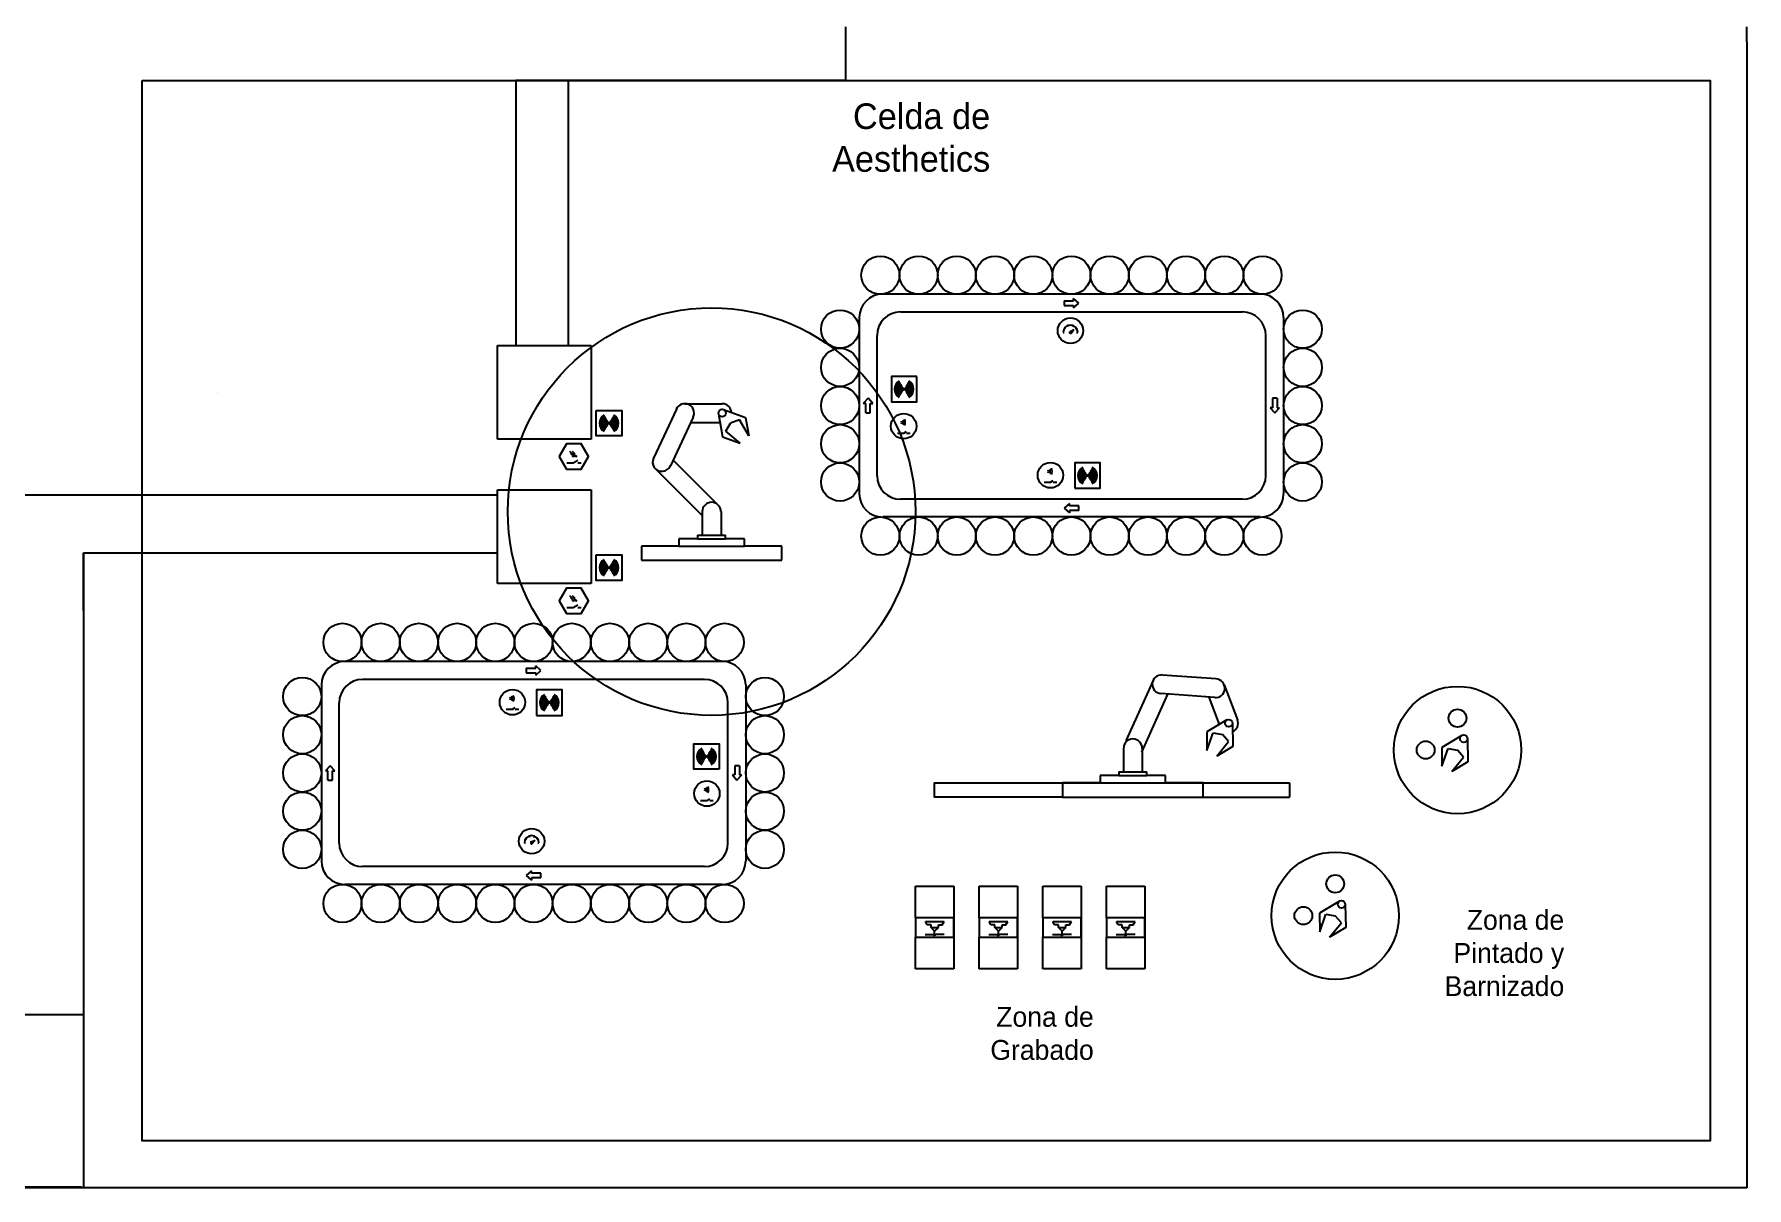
# Model space of a CAD drawing. Header units: millimetres. Extents: x -31479 to 30233, y -6776 to 15198.
# Drawn here: x 16788 to 30233, y -4636 to 4423 of the extents above; entities that cross this region are included whole.
import ezdxf

# ---------------------------------------------------------------- set-up
doc = ezdxf.new("R2010")
doc.units = ezdxf.units.MM
doc.header["$LTSCALE"] = 0.4
for name, color, linetype in [('01 Contornos vistos 0.35', 150, 'Continuous'), ('Almacenaje', 80, 'Continuous'), ('Celdas', 200, 'Continuous'), ('Maquina', 82, 'Continuous'), ('Robots', 80, 'Continuous'), ('Sensores', 211, 'Continuous'), ('Texto2', 7, 'Continuous')]:
    doc.layers.add(name, color=color, linetype=linetype)

msp = doc.modelspace()

# ---------------------------------------------------------------- linework, layer by layer
at = {"layer": '01 Contornos vistos 0.35'}
for p, q in [((23158, 4482), (23158, 4061)), ((30233, 4364), (30233, 4482)), ((30233, 4364), (30233, -4636)), ((20793, 4061), (20570, 4061)), ((20570, 4061), (20570, 1978)), ((23158, 4061), (20793, 4061)), ((20793, 4061), (20980, 4061)), ((20980, 4061), (20980, 1978)), ((18227, 1611), (18227, 1611)), ((20426, 803), (16309, 803)), ((17175, -103), (17175, 350)), ((17175, 350), (17175, -4636)), ((17175, -103), (17175, 350)), ((17175, 350), (20426, 350)), ((17175, -1917), (17175, -3277)), ((17175, -3277), (14222, -3277)), ((7619, -4628), (16860, -4628)), ((30233, -4636), (7619, -4636)), ((16860, -4628), (17158, -4628))]:
    msp.add_line(p, q, dxfattribs=at)
at = {"layer": '01 Contornos vistos 0.35', "color": 6}
for p, q in [((24866, 2082), (24874, 2082)), ((24884, 2108), (24876, 2114)), ((24910, 2127), (24907, 2137)), ((24921, 2089), (24950, 2104)), ((24923, 2082), (24923, 2082)), ((24928, 2076), (24950, 2104)), ((24933, 2082), (24932, 2082)), ((24941, 2125), (24945, 2134)), ((24963, 2107), (24971, 2113)), ((24971, 2082), (24980, 2082)), ((23564, 1291), (23614, 1291)), ((23614, 1291), (23635, 1303)), ((23635, 1291), (23664, 1291)), ((20997, 1134), (21011, 1129)), ((21017, 1134), (21031, 1129)), ((24716, 905), (24766, 905)), ((24766, 905), (24788, 918)), ((24788, 905), (24816, 905)), ((20998, 0), (21012, -5)), ((21018, 0), (21032, -5)), ((20492, -877), (20542, -877)), ((20542, -877), (20563, -865)), ((20563, -877), (20592, -877)), ((22019, -1594), (22069, -1594)), ((22069, -1594), (22091, -1581)), ((22091, -1594), (22119, -1594)), ((20680, -1882), (20678, -1872)), ((20712, -1884), (20715, -1875)), ((20636, -1927), (20644, -1927)), ((20654, -1900), (20646, -1895)), ((20691, -1920), (20720, -1905)), ((20693, -1927), (20693, -1927)), ((20698, -1933), (20720, -1905)), ((20703, -1927), (20702, -1927)), ((20733, -1901), (20741, -1896)), ((20741, -1927), (20750, -1927))]:
    msp.add_line(p, q, dxfattribs=at)
at = {"layer": '01 Contornos vistos 0.35', "color": 2}
for p, q in [((23707, -2517), (23707, -2267)), ((23707, -2267), (24007, -2267)), ((24007, -2267), (24007, -2917)), ((24207, -2517), (24207, -2267)), ((24207, -2267), (24507, -2267)), ((24507, -2267), (24507, -2917)), ((24707, -2517), (24707, -2267)), ((24707, -2267), (25007, -2267)), ((25007, -2267), (25007, -2917)), ((25207, -2517), (25207, -2267)), ((25207, -2267), (25507, -2267)), ((25507, -2267), (25507, -2917)), ((23799, -2572), (23784, -2546)), ((23784, -2546), (23931, -2546)), ((23916, -2572), (23931, -2546)), ((24299, -2572), (24284, -2546)), ((24284, -2546), (24431, -2546)), ((24416, -2572), (24431, -2546)), ((24799, -2572), (24784, -2546)), ((24784, -2546), (24931, -2546)), ((24916, -2572), (24931, -2546)), ((25299, -2572), (25284, -2546)), ((25284, -2546), (25431, -2546)), ((25416, -2572), (25431, -2546)), ((23707, -2917), (23707, -2667)), ((23782, -2648), (23847, -2648)), ((23829, -2572), (23799, -2572)), ((23829, -2592), (23829, -2572)), ((23857, -2620), (23829, -2592)), ((23829, -2592), (23886, -2592)), ((23847, -2648), (23847, -2653)), ((23847, -2653), (23857, -2653)), ((23857, -2620), (23886, -2592)), ((23857, -2642), (23857, -2620)), ((23867, -2653), (23857, -2653)), ((23867, -2648), (23867, -2653)), ((23932, -2648), (23867, -2648)), ((23886, -2592), (23886, -2572)), ((23886, -2572), (23916, -2572)), ((24207, -2917), (24207, -2667)), ((24282, -2648), (24347, -2648)), ((24329, -2572), (24299, -2572)), ((24329, -2592), (24329, -2572)), ((24357, -2620), (24329, -2592)), ((24329, -2592), (24386, -2592)), ((24347, -2648), (24347, -2653)), ((24347, -2653), (24357, -2653)), ((24357, -2620), (24386, -2592)), ((24357, -2642), (24357, -2620)), ((24367, -2653), (24357, -2653)), ((24367, -2648), (24367, -2653)), ((24432, -2648), (24367, -2648)), ((24386, -2592), (24386, -2572)), ((24386, -2572), (24416, -2572)), ((24707, -2917), (24707, -2667)), ((24782, -2648), (24847, -2648)), ((24829, -2572), (24799, -2572)), ((24829, -2592), (24829, -2572)), ((24857, -2620), (24829, -2592)), ((24829, -2592), (24886, -2592)), ((24847, -2648), (24847, -2653)), ((24847, -2653), (24857, -2653)), ((24857, -2620), (24886, -2592)), ((24857, -2642), (24857, -2620)), ((24867, -2653), (24857, -2653)), ((24867, -2648), (24867, -2653)), ((24932, -2648), (24867, -2648)), ((24886, -2592), (24886, -2572)), ((24886, -2572), (24916, -2572)), ((25207, -2917), (25207, -2667)), ((25282, -2648), (25347, -2648)), ((25329, -2572), (25299, -2572)), ((25329, -2592), (25329, -2572)), ((25357, -2620), (25329, -2592)), ((25329, -2592), (25386, -2592)), ((25347, -2648), (25347, -2653)), ((25347, -2653), (25357, -2653)), ((25357, -2620), (25386, -2592)), ((25357, -2642), (25357, -2620)), ((25367, -2653), (25357, -2653)), ((25367, -2648), (25367, -2653)), ((25432, -2648), (25367, -2648)), ((25386, -2592), (25386, -2572)), ((25386, -2572), (25416, -2572)), ((24007, -2917), (23707, -2917)), ((24507, -2917), (24207, -2917)), ((25007, -2917), (24707, -2917)), ((25507, -2917), (25207, -2917))]:
    msp.add_line(p, q, dxfattribs=at)
at = {"layer": '01 Contornos vistos 0.35', "color": 6}
for points in [[(17635, 4061), (29945, 4061), (29945, -4268), (17635, -4268)], [(23717, 1736), (23517, 1736), (23517, 1536), (23717, 1536)], [(21200, 1468), (21400, 1468), (21400, 1268), (21200, 1268)], [(24957, 857), (25157, 857), (25157, 1057), (24957, 1057)], [(21200, 334), (21400, 334), (21400, 134), (21200, 134)], [(20732, -926), (20932, -926), (20932, -726), (20732, -726)], [(22166, -1349), (21966, -1349), (21966, -1149), (22166, -1149)]]:
    msp.add_lwpolyline(points, close=True, dxfattribs=at)
at = {"layer": '01 Contornos vistos 0.35', "color": 2}
for points in [[(23707, -2667), (24007, -2667), (24007, -2517), (23707, -2517)], [(24207, -2667), (24507, -2667), (24507, -2517), (24207, -2517)], [(24707, -2667), (25007, -2667), (25007, -2517), (24707, -2517)], [(25207, -2667), (25507, -2667), (25507, -2517), (25207, -2517)]]:
    msp.add_lwpolyline(points, close=True, dxfattribs=at)
at = {"layer": '01 Contornos vistos 0.35', "color": 85, "true_color": 0x58ba48}
for centre in [(23431, 2531), (23731, 2531), (24031, 2531), (24331, 2531), (24631, 2531), (24931, 2531), (25231, 2531), (25531, 2531), (25831, 2531), (26131, 2531), (26431, 2531), (23115, 2107), (26747, 2107), (23115, 1807), (26747, 1807), (23115, 1507), (26747, 1507), (23115, 1207), (26747, 1207), (23115, 907), (26747, 907), (23431, 482), (23731, 482), (24031, 482), (24331, 482), (24631, 482), (24931, 482), (25231, 482), (25531, 482), (25831, 482), (26131, 482), (26431, 482), (19208, -353), (19508, -353), (19808, -353), (20108, -353), (20408, -353), (20708, -353), (21008, -353), (21308, -353), (21608, -353), (21908, -353), (22208, -353), (18892, -778), (22524, -778), (18892, -1078), (22524, -1078), (18892, -1378), (22524, -1378), (18892, -1678), (22524, -1678), (18892, -1978), (22524, -1978), (19208, -2403), (19508, -2403), (19808, -2403), (20108, -2403), (20408, -2403), (20708, -2403), (21008, -2403), (21308, -2403), (21608, -2403), (21908, -2403), (22208, -2403)]:
    msp.add_circle(centre, 150, dxfattribs=at)
at = {"layer": '01 Contornos vistos 0.35', "color": 1}
for centre, radius in [((22106, 674), 1600), ((27962, -1198), 500), ((27002, -2499), 500)]:
    msp.add_circle(centre, radius, dxfattribs=at)
at = {"layer": '01 Contornos vistos 0.35', "color": 6}
for centre, radius in [((24923, 2095), 100), ((23617, 1636), 5), ((21300, 1368), 5), ((23614, 1345), 100), ((24766, 960), 100), ((25057, 957), 5), ((21300, 234), 5), ((20542, -823), 100), ((20832, -826), 5), ((22066, -1249), 5), ((22069, -1540), 100), ((20693, -1914), 100)]:
    msp.add_circle(centre, radius, dxfattribs=at)
at = {"layer": '01 Contornos vistos 0.35', "color": 2}
for centre, radius in [((27962, -948), 70), ((27712, -1198), 70), ((27002, -2249), 70), ((26752, -2499), 70), ((23857, -2646), 2), ((24357, -2646), 2), ((24857, -2646), 2), ((25357, -2646), 2)]:
    msp.add_circle(centre, radius, dxfattribs=at)
at = {"layer": '01 Contornos vistos 0.35', "color": 6}
for centre, radius, start, end in [((24923, 2082), 57.2, 0, 180), ((24923, 2082), 7.58, 101.8715, 312.7764), ((23617, 1636), 75, 120, 240), ((23617, 1636), 65, 120, 240), ((23617, 1636), 55, 120, 240), ((23617, 1636), 45, 120, 240), ((23617, 1636), 35, 120, 240), ((23617, 1636), 25, 120, 240), ((23617, 1636), 15, 120, 240), ((23617, 1636), 15, 300, 60), ((23617, 1636), 25, 300, 60), ((23617, 1636), 35, 300, 60), ((23617, 1636), 45, 300, 60), ((23617, 1636), 55, 300, 60), ((23617, 1636), 65, 300, 60), ((23617, 1636), 75, 300, 60), ((21300, 1368), 75, 120, 240), ((21300, 1368), 65, 120, 240), ((21300, 1368), 55, 120, 240), ((21300, 1368), 45, 120, 240), ((21300, 1368), 35, 120, 240), ((21300, 1368), 25, 120, 240), ((21300, 1368), 15, 120, 240), ((21300, 1368), 15, 300, 60), ((21300, 1368), 25, 300, 60), ((21300, 1368), 35, 300, 60), ((21300, 1368), 45, 300, 60), ((21300, 1368), 55, 300, 60), ((21300, 1368), 65, 300, 60), ((21300, 1368), 75, 300, 60), ((23578, 1375), 20.8, 330, 30), ((23578, 1375), 34.7, 330, 30), ((23578, 1375), 48.6, 330, 30), ((24731, 990), 20.8, 330, 30), ((24731, 990), 34.7, 330, 30), ((24731, 990), 48.6, 330, 30), ((25057, 957), 75, 120, 240), ((25057, 957), 65, 120, 240), ((25057, 957), 55, 120, 240), ((25057, 957), 45, 120, 240), ((25057, 957), 35, 120, 240), ((25057, 957), 25, 120, 240), ((25057, 957), 15, 120, 240), ((25057, 957), 15, 300, 60), ((25057, 957), 25, 300, 60), ((25057, 957), 35, 300, 60), ((25057, 957), 45, 300, 60), ((25057, 957), 55, 300, 60), ((25057, 957), 65, 300, 60), ((25057, 957), 75, 300, 60), ((21300, 234), 75, 120, 240), ((21300, 234), 65, 120, 240), ((21300, 234), 55, 120, 240), ((21300, 234), 45, 120, 240), ((21300, 234), 45, 300, 60), ((21300, 234), 55, 300, 60), ((21300, 234), 65, 300, 60), ((21300, 234), 75, 300, 60), ((21300, 234), 35, 120, 240), ((21300, 234), 25, 120, 240), ((21300, 234), 15, 120, 240), ((21300, 234), 15, 300, 60), ((21300, 234), 25, 300, 60), ((21300, 234), 35, 300, 60), ((20506, -793), 20.8, 330, 30), ((20506, -793), 34.7, 330, 30), ((20506, -793), 48.6, 330, 30), ((20832, -826), 75, 120, 240), ((20832, -826), 65, 120, 240), ((20832, -826), 55, 120, 240), ((20832, -826), 45, 120, 240), ((20832, -826), 35, 120, 240), ((20832, -826), 25, 120, 240), ((20832, -826), 25, 300, 60), ((20832, -826), 35, 300, 60), ((20832, -826), 45, 300, 60), ((20832, -826), 55, 300, 60), ((20832, -826), 65, 300, 60), ((20832, -826), 75, 300, 60), ((20832, -826), 15, 120, 240), ((20832, -826), 15, 300, 60), ((22066, -1249), 75, 120, 240), ((22066, -1249), 65, 120, 240), ((22066, -1249), 55, 120, 240), ((22066, -1249), 45, 120, 240), ((22066, -1249), 45, 300, 60), ((22066, -1249), 55, 300, 60), ((22066, -1249), 65, 300, 60), ((22066, -1249), 75, 300, 60), ((22066, -1249), 35, 120, 240), ((22066, -1249), 25, 120, 240), ((22066, -1249), 15, 120, 240), ((22066, -1249), 15, 300, 60), ((22066, -1249), 25, 300, 60), ((22066, -1249), 35, 300, 60), ((22034, -1509), 20.8, 330, 30), ((22034, -1509), 34.7, 330, 30), ((22034, -1509), 48.6, 330, 30), ((20693, -1927), 57.2, 0, 180), ((20693, -1927), 7.58, 101.8715, 312.7764)]:
    msp.add_arc(centre, radius, start, end, dxfattribs=at)
at = {"layer": 'Almacenaje'}
for p, q in [((20425, 1243), (20425, 1978)), ((20425, 1978), (21160, 1978)), ((21160, 1978), (21160, 1243)), ((21160, 1243), (20425, 1243)), ((20426, 109), (20426, 844)), ((20426, 844), (21160, 844)), ((21160, 844), (21160, 109)), ((21160, 109), (20426, 109))]:
    msp.add_line(p, q, dxfattribs=at)
at = {"layer": 'Maquina'}
for p, q in [((26413, 2381), (23449, 2381)), ((23265, 2198), (23265, 815)), ((26273, 2241), (23589, 2241)), ((26597, 2198), (26597, 815)), ((23405, 955), (23405, 2058)), ((26457, 955), (26457, 2058)), ((26273, 772), (23589, 772)), ((26413, 632), (23449, 632)), ((22190, -503), (19226, -503)), ((22050, -643), (19366, -643)), ((19042, -687), (19042, -2069)), ((22374, -687), (22374, -2069)), ((19182, -1929), (19182, -827)), ((22234, -1929), (22234, -827)), ((22050, -2113), (19366, -2113)), ((22190, -2253), (19226, -2253))]:
    msp.add_line(p, q, dxfattribs=at)
for centre, start, end in [((23449, 2198), 90, 180), ((26413, 2198), 0, 90), ((23589, 2058), 90, 180), ((26273, 2058), 0, 90), ((23589, 955), 180, 270), ((26273, 955), 270, 0), ((23449, 815), 180, 270), ((26413, 815), 270, 0), ((19226, -687), 90, 180), ((22190, -687), 0, 90), ((19366, -827), 90, 180), ((22050, -827), 0, 90), ((19366, -1929), 180, 270), ((22050, -1929), 270, 0), ((19226, -2069), 180, 270), ((22190, -2069), 270, 0)]:
    msp.add_arc(centre, 184, start, end, dxfattribs=at)
at = {"layer": 'Robots'}
for p, q in [((21895, 1521), (22189, 1521)), ((21829, 1479), (21650, 1095)), ((21962, 1417), (21783, 1033)), ((21942, 1374), (22172, 1374)), ((22160, 1443), (22192, 1262)), ((22199, 1475), (22372, 1412)), ((22218, 1306), (22254, 1370)), ((22324, 1395), (22254, 1370)), ((22397, 1268), (22324, 1395)), ((22372, 1412), (22397, 1268)), ((22192, 1262), (22330, 1211)), ((22330, 1211), (22218, 1306)), ((21805, 1079), (22158, 726)), ((21664, 1012), (22033, 644)), ((21783, 1033), (21783, 1033)), ((22033, 674), (22033, 490)), ((22158, 726), (22158, 726)), ((22158, 726), (22158, 726)), ((22158, 726), (22158, 726)), ((22180, 674), (22180, 490)), ((21996, 461), (21849, 461)), ((21849, 461), (21849, 402)), ((21996, 490), (22216, 490)), ((21996, 490), (21996, 461)), ((21996, 461), (22216, 461)), ((22216, 461), (22216, 490)), ((22363, 461), (22216, 461)), ((22363, 402), (22363, 461)), ((21849, 402), (21555, 402)), ((21555, 402), (21555, 292)), ((21555, 292), (22657, 292)), ((21849, 402), (22363, 402)), ((22657, 402), (22363, 402)), ((22657, 292), (22657, 402)), ((25572, -652), (25358, -1127)), ((26066, -639), (25644, -609)), ((25685, -759), (25480, -1215)), ((25633, -755), (25633, -755)), ((26056, -786), (25633, -755)), ((26009, -783), (26091, -998)), ((26130, -687), (26234, -961)), ((26151, -962), (25993, -1056)), ((25993, -1056), (25995, -1203)), ((25995, -1203), (26043, -1064)), ((26043, -1064), (26116, -1076)), ((26195, -987), (26198, -1171)), ((25340, -1185), (25340, -1369)), ((25465, -1133), (25465, -1133)), ((25465, -1133), (25465, -1133)), ((25465, -1133), (25465, -1133)), ((25487, -1185), (25487, -1369)), ((26072, -1246), (26164, -1132)), ((26198, -1171), (26072, -1246)), ((26164, -1132), (26116, -1076)), ((25156, -1457), (24862, -1457)), ((24862, -1457), (24862, -1567)), ((25303, -1398), (25156, -1398)), ((25156, -1398), (25156, -1457)), ((25156, -1457), (25670, -1457)), ((25303, -1369), (25523, -1369)), ((25303, -1369), (25303, -1398)), ((25303, -1398), (25523, -1398)), ((25523, -1398), (25523, -1369)), ((25670, -1398), (25523, -1398)), ((25670, -1457), (25670, -1398)), ((25964, -1457), (25670, -1457)), ((25964, -1567), (25964, -1457)), ((25964, -1457), (26642, -1457)), ((26642, -1457), (26642, -1567)), ((24862, -1567), (25964, -1567)), ((25964, -1567), (26642, -1567))]:
    msp.add_line(p, q, dxfattribs=at)
at = {"layer": 'Robots', "color": 2}
for p, q in [((27996, -1084), (27838, -1178)), ((27838, -1178), (27840, -1325)), ((27840, -1325), (27889, -1186)), ((27889, -1186), (27962, -1198)), ((28010, -1254), (27962, -1198)), ((28040, -1108), (28043, -1292)), ((27917, -1368), (28010, -1254)), ((28043, -1292), (27917, -1368)), ((27036, -2385), (26879, -2479)), ((27081, -2410), (27084, -2593)), ((26879, -2479), (26881, -2626)), ((26881, -2626), (26929, -2487)), ((26929, -2487), (27002, -2499)), ((27050, -2555), (27002, -2499)), ((26957, -2669), (27050, -2555)), ((27084, -2593), (26957, -2669))]:
    msp.add_line(p, q, dxfattribs=at)
at = {"layer": 'Robots'}
msp.add_lwpolyline([(24862, -1567), (23857, -1567), (23857, -1457), (25964, -1457)], dxfattribs=at)
for centre in [(22189, 1448), (26166, -987)]:
    msp.add_circle(centre, 29.4, dxfattribs=at)
at = {"layer": 'Robots', "color": 2}
for centre in [(28011, -1109), (27051, -2410)]:
    msp.add_circle(centre, 29.4, dxfattribs=at)
at = {"layer": 'Robots'}
for centre, start, end in [((21895, 1448), 335, 155), ((22189, 1448), 3.5784, 90), ((21716, 1064), 155, 335), ((22106, 674), 0, 180), ((25639, -682), 85.843, 265.843), ((26061, -713), 265.843, 85.843), ((26166, -987), 294.4214, 20.843), ((25413, -1185), 0, 180)]:
    msp.add_arc(centre, 73.5, start, end, dxfattribs=at)
at = {"layer": 'Sensores', "color": 6}
for p, q in [((20990, 1150), (21011, 1129)), ((20997, 1134), (21018, 1113)), ((21010, 1150), (21031, 1129)), ((21017, 1134), (21038, 1113)), ((21019, 1056), (21056, 1078)), ((20968, 1056), (21019, 1056)), ((21056, 1056), (21081, 1056)), ((20991, 16), (21012, -5)), ((21011, 16), (21032, -5)), ((20968, -78), (21019, -78)), ((20998, 0), (21019, -21)), ((21018, 0), (21039, -21)), ((21019, -78), (21056, -57)), ((21056, -78), (21082, -78))]:
    msp.add_line(p, q, dxfattribs=at)
for points in [[(20967, 1008), (21082, 1008), (21139, 1107), (21082, 1207), (20967, 1207), (20909, 1107)], [(21022, 1116), (21015, 1110), (21024, 1107)], [(21042, 1116), (21035, 1110), (21044, 1107)], [(20967, -127), (21082, -127), (21140, -27), (21082, 73), (20967, 73), (20909, -27)], [(21022, -18), (21015, -25), (21025, -27)], [(21042, -18), (21035, -25), (21045, -27)]]:
    msp.add_lwpolyline(points, close=True, dxfattribs=at)
at = {"layer": 'Texto2'}
for p, q in [((24874, 2330), (24874, 2293)), ((24874, 2330), (24947, 2330)), ((24874, 2293), (24947, 2293)), ((24947, 2330), (24947, 2348)), ((24989, 2311), (24947, 2348)), ((24947, 2275), (24989, 2311)), ((24947, 2293), (24947, 2275)), ((23334, 1564), (23297, 1523)), ((23316, 1523), (23297, 1523)), ((23316, 1449), (23316, 1523)), ((23371, 1523), (23334, 1564)), ((23352, 1449), (23352, 1523)), ((23352, 1523), (23371, 1523)), ((26510, 1490), (26492, 1490)), ((26492, 1490), (26528, 1449)), ((26547, 1564), (26510, 1564)), ((26510, 1564), (26510, 1490)), ((26528, 1449), (26565, 1490)), ((26547, 1564), (26547, 1490)), ((26547, 1490), (26565, 1490)), ((23316, 1449), (23352, 1449)), ((24915, 738), (24874, 702)), ((24874, 702), (24915, 665)), ((24915, 720), (24915, 738)), ((24989, 720), (24915, 720)), ((24989, 683), (24915, 683)), ((24915, 683), (24915, 665)), ((24989, 683), (24989, 720)), ((20725, -555), (20725, -537)), ((20766, -573), (20725, -537)), ((20651, -555), (20651, -592)), ((20651, -555), (20725, -555)), ((20651, -592), (20725, -592)), ((20725, -610), (20766, -573)), ((20725, -592), (20725, -610)), ((19111, -1321), (19074, -1362)), ((19148, -1362), (19111, -1321)), ((22324, -1321), (22287, -1321)), ((22287, -1321), (22287, -1394)), ((22324, -1321), (22324, -1394)), ((19093, -1362), (19074, -1362)), ((19093, -1435), (19093, -1362)), ((19093, -1435), (19129, -1435)), ((19129, -1435), (19129, -1362)), ((19129, -1362), (19148, -1362)), ((22287, -1394), (22269, -1394)), ((22269, -1394), (22305, -1435)), ((22305, -1435), (22342, -1394)), ((22324, -1394), (22342, -1394)), ((20692, -2146), (20651, -2183)), ((20692, -2165), (20692, -2146)), ((20651, -2183), (20692, -2220)), ((20766, -2165), (20692, -2165)), ((20766, -2201), (20692, -2201)), ((20692, -2201), (20692, -2220)), ((20766, -2201), (20766, -2165))]:
    msp.add_line(p, q, dxfattribs=at)

# ---------------------------------------------------------------- texts
at = {"layer": 'Celdas', "insert": (24293, 3880), "char_height": 201.25, "attachment_point": 3}
msp.add_mtext_dynamic_manual_height_columns('Celda de Aesthetics', width=2170, gutter_width=1006, heights=[0], dxfattribs=at)
at = {"layer": 'Texto2', "char_height": 156, "attachment_point": 3}
for s, insert in [('Zona de\\PPintado y \\PBarnizado', (28800, -2454)), ('Zona de\\PGrabado', (25106, -3215))]:
    msp.add_mtext(s, dxfattribs=dict(at, insert=insert))

doc.saveas('drawing.dxf')
